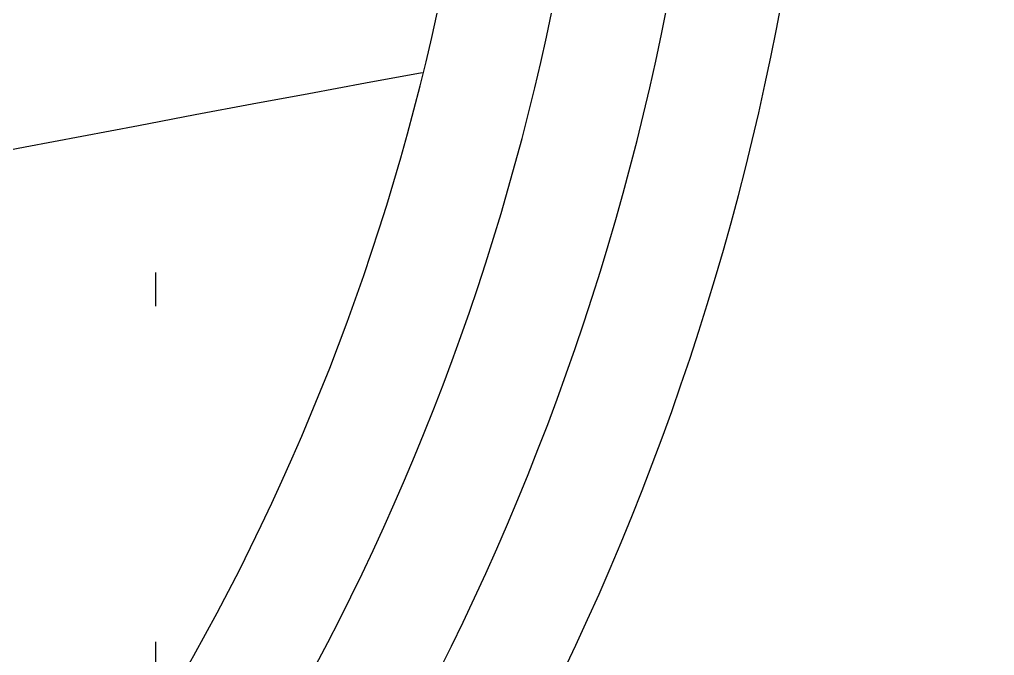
# Model space of a CAD drawing. Header units: inches. Extents: x 0 to 1813292486, y 0 to 3473589894.
# Drawn here: x 600667705 to 600668286, y 3473206840 to 3473207219 of the extents above; entities that cross this region are included whole.
import ezdxf

# ---------------------------------------------------------------- set-up
doc = ezdxf.new("R2010")
doc.units = ezdxf.units.IN
doc.header["$LTSCALE"] = 1000
doc.header["$MEASUREMENT"] = 0
doc.linetypes.add('AX-MALL-GIRD-200$0$DOTE', pattern=[2.4200000000000004, 2, -0.2, 0.02, -0.2])
doc.linetypes.add('AX-MALL-WALL-P02-QT$0$DASH', pattern=[0.35, 0.25, -0.1])
for name, color, linetype in [('A-Anno-Note', 241, 'Continuous'), ('AX-MALL-DIM-P02$0$A-Detl-Thin', 131, 'Continuous'), ('AX-MALL-GIRD-200$0$A-Grid', 222, 'AX-MALL-GIRD-200$0$DOTE'), ('AX-MALL-P02-200$0$A-Anno-Note', 241, 'Continuous'), ('AX-MALL-WALL-P02$0$A-Anno-Note', 241, 'Continuous'), ('AX-MALL-WALL-P02-QT$0$A-Curt', 151, 'Continuous'), ('AX-MALL-WALL-P02-QT$0$A-Detl-Patt', 8, 'Continuous'), ('AX-MALL-WALL-P02-QT$0$A-Detl-Thin', 131, 'Continuous'), ('AX-MALL-WALL-P02-QT$0$A-Wind', 4, 'Continuous'), ('AX-MALL-ZTKD-P02$0$A-Anno-Note', 241, 'Continuous')]:
    doc.layers.add(name, color=color, linetype=linetype)

# ---------------------------------------------------------------- blocks, each defined once
blk = doc.blocks.new('AX-MALL-GIRD-200')
at = {"layer": 'AX-MALL-GIRD-200$0$A-Grid'}
blk.add_line((600458766.1456304, 3473023089.996408), (600497495.6845796, 3473127053.723489), dxfattribs=at)
blk = doc.blocks.new('AX-MALL-WALL-P02-QT$0$tj')
at = {"layer": 'AX-MALL-WALL-P02-QT$0$A-Detl-Patt'}
h = blk.add_hatch(dxfattribs=at)
h.set_pattern_fill('STEEL', color=256, scale=100.0000000000001, angle=50.43183869082386)
h.set_pattern_definition([(75.00000000004839, (-14278.19445574284, 156289.8254051208), (-153.3407249234246, 41.08752340989569), []), (75.00000000004839, (-14317.88195610046, 156358.5661673546), (-153.3407249234246, 41.08752340989569), [])])
edge = h.paths.add_edge_path()
edge.add_arc((274302.9537697641, 370915.3693751197), 354853.2281302969, 270.9601093956941, 275.9513128638887)
edge.add_line((311095.3180618286, 17974.67259407043), (323404.2928284407, 17664.898229599))
edge.add_arc((337498.5854798314, -5423.033113246463), 27049.98445535583, 84.4296474408203, 121.40245730350341, ccw=False)
edge.add_line((340124.270958662, 21499.21483898163), (352435.6233639717, 23411.5238032341))
edge.add_line((352435.6233639717, 23411.5238032341), (352460.3320846558, 23263.57286787033))
edge.add_arc((262948.9762239404, 558936.3422532297), 543099.989586636, 279.486523026639, 288.5053300047131)
edge.add_line((435325.042740941, 43917.80823612213), (435185.9318172932, 44187.60760259628))
edge.add_arc((262948.9762341097, 558936.342259489), 542799.9895904897, 279.51816553668203, 288.50044427399206, ccw=False)
edge.add_line((352706.5441896915, 23608.95860147476), (352681.7270303965, 23756.88773488998))
edge.add_line((352681.7270303965, 23756.88773488998), (340117.7681742907, 21803.84383869171))
edge.add_arc((337510.0970116529, -5455.006554111635), 27383.29552171703, 84.53552636432372, 121.2026843873002)
edge.add_line((323323.7129554749, 17967.02113437653), (311085.7617697716, 18275.00808191299))
edge.add_arc((274273.8104503512, 371474.5356685471), 355112.6948552598, 270.96411062040687, 275.9501261722048, ccw=False)
edge.add_line((280248.9759351015, 16412.11376953125), (280248.9759185314, 16111.96136569977))
blk = doc.blocks.new('AX-MALL-WALL-P02-QT')
at = {"layer": 'AX-MALL-WALL-P02-QT$0$A-Curt'}
for centre, radius, start, end in [((600462799.0559728, 3473037353.229645), 1400.00000147113, 262.2523826855322, 339.5681612541546), ((600462799.0559721, 3473037353.229646), 1466.666668739075, 262.2523827184027, 339.5681612533515), ((600462799.0559725, 3473037353.229646), 1533.333335125385, 262.2523827014846, 339.568161238623), ((600462799.0559726, 3473037353.229646), 1600.000001650145, 262.2523827009679, 339.5681612441036)]:
    blk.add_arc(centre, radius, start, end, dxfattribs=at)
at = {"layer": 'AX-MALL-WALL-P02-QT$0$A-Detl-Thin', "linetype": 'AX-MALL-WALL-P02-QT$0$DASH', "ltscale": 3}
for points in [[(600459656.2646236, 3473037224.11604, -0.03499497953962518), (600464062.1366787, 3473036749.386012, -0.02348894619841299)], [(600459582.7053267, 3473037026.657281, -0.0349450897919042), (600463955.5757333, 3473036565.209725, -0.0349450897919042)]]:
    blk.add_lwpolyline(points, format="xyb", dxfattribs=at)
at = {"layer": 'AX-MALL-WALL-P02-QT$0$A-Detl-Thin', "rotation": 339.5681613091762}
blk.add_blockref('AX-MALL-WALL-P02-QT$0$tj', (600144118.6961328, 3473128496.287411), dxfattribs=at)
at = {"layer": 'AX-MALL-WALL-P02-QT$0$A-Wind'}
blk.add_blockref('AX-MALL-GIRD-200', (0, 0), dxfattribs=at)
blk = doc.blocks.new('AX-MALL-WALL-P02')
at = {"layer": 'AX-MALL-WALL-P02$0$A-Anno-Note'}
blk.add_blockref('AX-MALL-WALL-P02-QT', (0, 0), dxfattribs=at)
blk = doc.blocks.new('AX-MALL-ZTKD-P02')
at = {"layer": 'AX-MALL-ZTKD-P02$0$A-Anno-Note'}
blk.add_blockref('AX-MALL-GIRD-200', (0, 0), dxfattribs=at)
blk = doc.blocks.new('AX-MALL-DIM-P02')
at = {"layer": 'AX-MALL-DIM-P02$0$A-Detl-Thin'}
blk.add_blockref('AX-MALL-ZTKD-P02', (-2.384185791015625e-06, 9.5367431640625e-07), dxfattribs=at)
blk = doc.blocks.new('AX-MALL-P02-200')
at = {"layer": 'AX-MALL-P02-200$0$A-Anno-Note'}
blk.add_blockref('AX-MALL-WALL-P02', (0, 0), dxfattribs=at)
blk.add_blockref('AX-MALL-DIM-P02', (0, 0), dxfattribs=at)

msp = doc.modelspace()

# ---------------------------------------------------------------- block references
at = {"layer": 'A-Anno-Note', "rotation": 20.43183869077545}
msp.add_blockref('AX-MALL-P02-200', (1250392458.527329, 9048125.682563305), dxfattribs=at)

doc.saveas('drawing.dxf')
